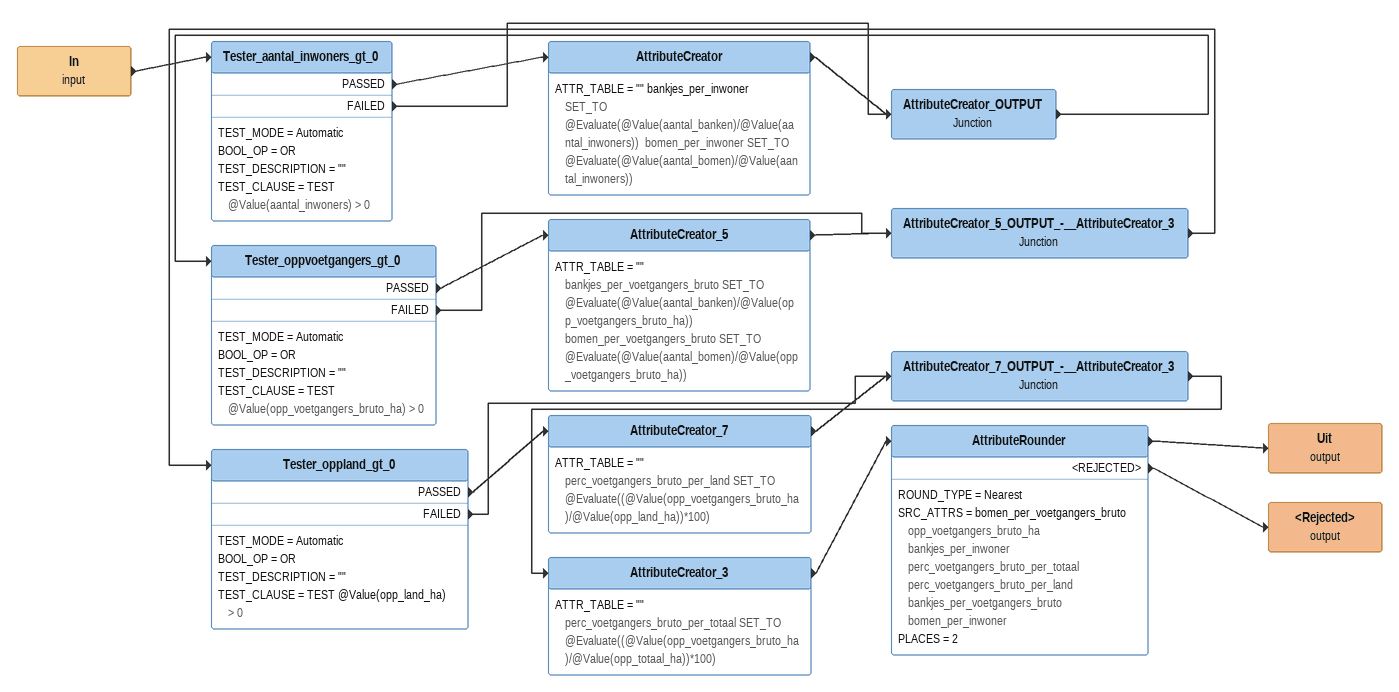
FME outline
In (input)
    -> Tester_aantal_inwoners_gt_0
Tester_aantal_inwoners_gt_0
    TEST_MODE = Automatic
    BOOL_OP = OR
    TEST_DESCRIPTION = ""
    TEST_CLAUSE = TEST @Value(aantal_inwoners) > 0
    PASSED -> AttributeCreator
    FAILED -> AttributeCreator_OUTPUT
AttributeCreator
    ATTR_TABLE = "" bankjes_per_inwoner SET_TO @Evaluate(@Value(aantal_banken)/@Value(aantal_inwoners))  bomen_per_inwoner SET_TO @Evaluate(@Value(aantal_bomen)/@Value(aantal_inwoners))
    -> AttributeCreator_OUTPUT
AttributeCreator_OUTPUT: Junction
    -> Tester_oppvoetgangers_gt_0
Tester_oppvoetgangers_gt_0
    TEST_MODE = Automatic
    BOOL_OP = OR
    TEST_DESCRIPTION = ""
    TEST_CLAUSE = TEST @Value(opp_voetgangers_bruto_ha) > 0
    PASSED -> AttributeCreator_5
    FAILED -> AttributeCreator_5_OUTPUT_-__AttributeCreator_3
AttributeCreator_5
    ATTR_TABLE = "" bankjes_per_voetgangers_bruto SET_TO @Evaluate(@Value(aantal_banken)/@Value(opp_voetgangers_bruto_ha))  bomen_per_voetgangers_bruto SET_TO @Evaluate(@Value(aantal_bomen)/@Value(opp_voetgangers_bruto_ha))
    -> AttributeCreator_5_OUTPUT_-__AttributeCreator_3
AttributeCreator_5_OUTPUT_-__AttributeCreator_3: Junction
    -> Tester_oppland_gt_0
Tester_oppland_gt_0
    TEST_MODE = Automatic
    BOOL_OP = OR
    TEST_DESCRIPTION = ""
    TEST_CLAUSE = TEST @Value(opp_land_ha) > 0
    PASSED -> AttributeCreator_7
    FAILED -> AttributeCreator_7_OUTPUT_-__AttributeCreator_3
AttributeCreator_7
    ATTR_TABLE = "" perc_voetgangers_bruto_per_land SET_TO @Evaluate((@Value(opp_voetgangers_bruto_ha)/@Value(opp_land_ha))*100)
    -> AttributeCreator_7_OUTPUT_-__AttributeCreator_3
AttributeCreator_7_OUTPUT_-__AttributeCreator_3: Junction
    -> AttributeCreator_3
AttributeCreator_3
    ATTR_TABLE = "" perc_voetgangers_bruto_per_totaal SET_TO @Evaluate((@Value(opp_voetgangers_bruto_ha)/@Value(opp_totaal_ha))*100)
    -> AttributeRounder
AttributeRounder
    ROUND_TYPE = Nearest
    SRC_ATTRS = bomen_per_voetgangers_bruto opp_voetgangers_bruto_ha bankjes_per_inwoner perc_voetgangers_bruto_per_totaal perc_voetgangers_bruto_per_land bankjes_per_voetgangers_bruto bomen_per_inwoner
    PLACES = 2
    -> Uit (output)
    <REJECTED> -> <Rejected> (output)
Uit (output)
<Rejected> (output)
